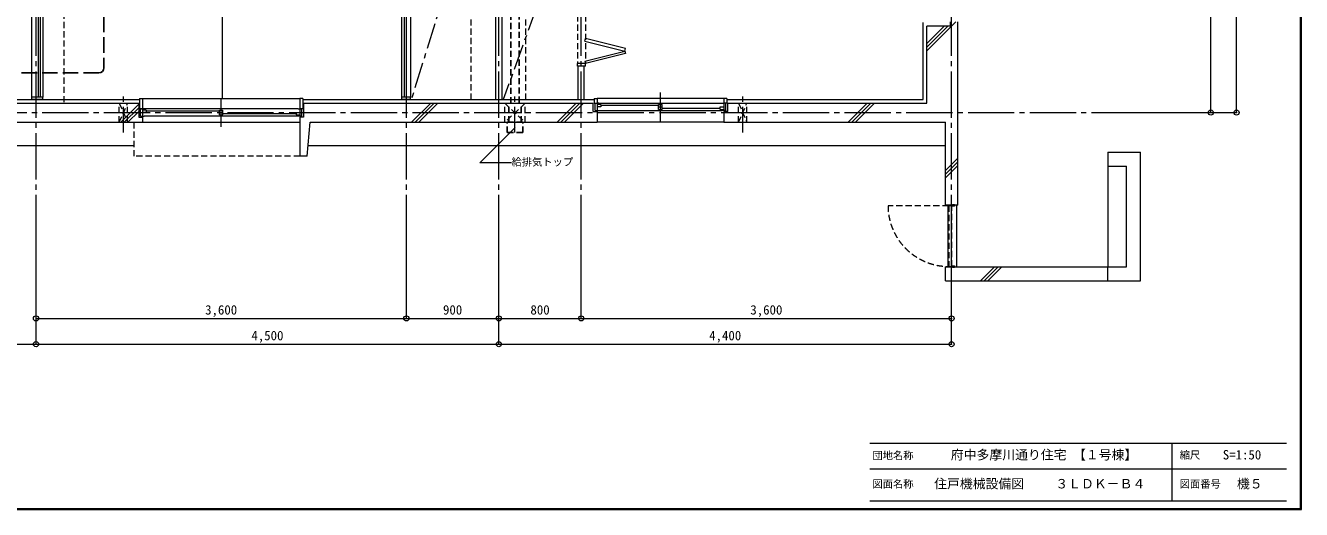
# Model space of a CAD drawing. Units: millimetres at full size, sheet at 1:50. Extents: x -9674 to 9699, y -6794 to 6791.
# Drawn here: x -2704 to 9699, y -6794 to -2093 of the extents above; entities that cross this region are included whole.
import ezdxf
from ezdxf.enums import TextEntityAlignment as Align

# ---------------------------------------------------------------- set-up
doc = ezdxf.new("R2010")
doc.units = ezdxf.units.MM
doc.header["$LTSCALE"] = 50
doc.header["$PDMODE"] = 32
doc.header["$PDSIZE"] = 50
for name, pattern in [('CHAIN1', [8, 5, -1, 1, -1]), ('CHAIN2', [12, 9, -1, 1, -1]), ('DASHED1', [1.8, 1.2, -0.6]), ('DASHED3', [4, 3, -1])]:
    doc.linetypes.add(name, pattern=pattern)
for name, color, linetype, lineweight in [('0-0_図面枠', 7, 'Continuous', 9), ('0-1_タイトル', 7, 'Continuous', 9), ('1-0_芯', 134, 'CHAIN2', 9), ('1-1_躯体', 134, 'Continuous', 9), ('1-2_間仕切', 134, 'Continuous', 9), ('1-3_建具', 134, 'Continuous', 9), ('1-4_仕上げ', 134, 'Continuous', 9), ('1-6_ﾊﾞﾙｺﾆｰ・階段', 134, 'Continuous', 9), ('1-7_その他', 134, 'DASHED1', 9), ('1-8_ハッチ', 134, 'Continuous', 9), ('1-B_寸法', 134, 'Continuous', 9), ('1-C_梁', 134, 'DASHED1', 9), ('2-2', 5, 'DASHED3', 25), ('2-7_その他', 2, 'Continuous', 25), ('2-C', 2, 'DASHED1', 25)]:
    doc.layers.add(name, color=color, linetype=linetype, lineweight=lineweight)
doc.styles.add('ＭＳ ゴシック', font='')
doc.styles.get('ＭＳ ゴシック').set_extended_font_data('MS Gothic')

msp = doc.modelspace()

# ---------------------------------------------------------------- linework, layer by layer
at = {"layer": '0-0_図面枠'}
for p, q in [((9688.35, -6783.35), (9688.35, 6780.85)), ((9690.11, -6785.11), (9690.11, 6782.61)), ((9691.87, -6786.88), (9691.87, 6784.38)), ((9693.64, 6786.14), (9693.64, -6788.64)), ((9695.4, -6790.4), (9695.4, 6787.9)), ((9697.16, -6792.16), (9697.16, 6789.66)), ((-9673.92, -6793.93), (9698.92, -6793.93)), ((-9672.16, -6792.16), (9697.16, -6792.16)), ((-9670.4, -6790.4), (9695.4, -6790.4)), ((9693.64, -6788.64), (-9668.64, -6788.64)), ((-9666.87, -6786.88), (9691.87, -6786.88)), ((-9665.11, -6785.11), (9690.11, -6785.11)), ((-9663.35, -6783.35), (9688.35, -6783.35))]:
    msp.add_line(p, q, dxfattribs=at)
msp.add_lwpolyline([(9698.92, -6793.93), (9698.92, 6791.43), (-9673.92, 6791.43)], dxfattribs=at)
at = {"layer": '0-1_タイトル'}
for p, q in [((5503.35, -6148.35), (7653.35, -6148.35)), ((7653.35, -6148.35), (9553.35, -6148.35)), ((8439.55, -6148.35), (8439.55, -6710.85)), ((5503.35, -6398.35), (9553.35, -6398.35)), ((5503.35, -6710.85), (9553.35, -6710.85))]:
    msp.add_line(p, q, dxfattribs=at)
at = {"layer": '1-0_芯'}
for p, q in [((-2602.5, -4188.13), (-2602.5, 4241.87)), ((1897.5, -4188.13), (1897.5, 4241.87)), ((6297.5, -4188.13), (6297.5, 4241.87)), ((997.5, -4188.13), (997.5, -138.13)), ((2697.5, -4188.13), (2697.5, -138.13)), ((-8542.5, -2938.13), (8067.5, -2938.13))]:
    msp.add_line(p, q, dxfattribs=at)
at = {"layer": '1-1_躯体'}
for p, q in [((6057.5, -2848.13), (6057.5, -2098.11)), ((6287.5, -2098.11), (6057.5, -2098.11)), ((6287.5, -2098.11), (6287.5, -2058.11)), ((6357.5, -3838.13), (6357.5, -2058.11)), ((-3833, -2848.13), (-1602.5, -2848.13)), ((-1602.5, -2848.13), (-1602.5, -2983.13)), ((-2.5, -2848.13), (-2.5, -2983.13)), ((-2.5, -2848.13), (2812.5, -2848.13)), ((2812.5, -2928.13), (2812.5, -2848.13)), ((4122.5, -2928.13), (4122.5, -2848.13)), ((4122.5, -2848.13), (6057.5, -2848.13)), ((2852.5, -2928.13), (2852.5, -3033.13)), ((-3833, -3033.13), (-1567.5, -3033.13)), ((-1602.5, -2983.13), (-1567.5, -2983.13)), ((-1567.5, -2983.13), (-1567.5, -3033.13)), ((-2.5, -2983.13), (-37.5, -2983.13)), ((-37.5, -2983.13), (-37.5, -3363.13)), ((32.5, -3363.13), (62.5, -3033.13)), ((62.5, -3033.13), (2852.5, -3033.13)), ((4082.5, -3033.13), (6237.5, -3033.13)), ((6237.5, -3838.13), (6237.5, -3033.13)), ((32.5, -3363.13), (-37.5, -3363.13)), ((6305, -3838.13), (6237.5, -3838.13)), ((6357.5, -3838.13), (6325, -3838.13)), ((6237.5, -4573.13), (6237.5, -4438.13)), ((6237.5, -4438.13), (6305, -4438.13)), ((6325, -4438.13), (7817.5, -4438.13))]:
    msp.add_line(p, q, dxfattribs=at)
for points in [[(2812.5, -2928.13), (2852.5, -2928.13), (2852.5, -3033.13)], [(4122.5, -2928.13), (4082.5, -2928.13), (4082.5, -3033.13)], [(6237.5, -4573.13), (7817.5, -4573.13), (7817.5, -4438.13)]]:
    msp.add_lwpolyline(points, dxfattribs=at)
at = {"layer": '1-2_間仕切'}
for p, q in [((1867.5, -2813.13), (1867.5, -168.13)), ((1927.5, -2813.13), (1927.5, -778.13)), ((2667.5, -2813.13), (2667.5, -2488.13)), ((2727.5, -2813.13), (2727.5, -2488.13))]:
    msp.add_line(p, q, dxfattribs=at)
at = {"layer": '1-3_建具'}
for p, q in [((-2537.5, -193.13), (-2537.5, -2789.13)), ((952.5, -2789.13), (952.5, -193.13)), ((1037.5, -193.13), (1037.5, -2789.13)), ((-2580, -1919.8), (-2580, -2789.13)), ((-2560, -2789.13), (-2560, -1919.8)), ((975, -1919.8), (975, -2789.13)), ((995, -1919.8), (995, -2789.13)), ((2733.94, -2244.85), (2740, -2220.6)), ((3128.06, -2317.61), (2740, -2220.6)), ((2733.94, -2244.85), (3121.99, -2341.86)), ((3121.99, -2341.86), (3128.06, -2317.61)), ((2740, -2463.13), (2660, -2463.13)), ((2660, -2488.13), (2660, -2463.13)), ((2733.94, -2438.88), (2740, -2463.13)), ((2740, -2488.13), (2740, -2463.13)), ((2740, -2488.13), (2660, -2488.13)), ((-2642.5, -2813.13), (-2642.5, -2789.13)), ((-2537.5, -2813.13), (-2642.5, -2813.13)), ((-2537.5, -2813.13), (-2537.5, -2789.13)), ((-1597.5, -2801.13), (-1597.5, -2903.13)), ((-1597.5, -2801.13), (-1567.5, -2801.13)), ((-1567.5, -2801.13), (-1567.5, -2903.13)), ((-1567.5, -2801.13), (-37.5, -2801.13)), ((-802.5, -3076.61), (-802.5, -2799.65)), ((-37.5, -2801.13), (-37.5, -2903.13)), ((-7.5, -2801.13), (-37.5, -2801.13)), ((-7.5, -2801.13), (-7.5, -2903.13)), ((1037.5, -2789.13), (952.5, -2789.13)), ((952.5, -2813.13), (952.5, -2789.13)), ((1037.5, -2813.13), (952.5, -2813.13)), ((1037.5, -2813.13), (1037.5, -2789.13)), ((2822.5, -2801.13), (2822.5, -2802.16)), ((2822.5, -2801.13), (2822.5, -2848.13)), ((2822.5, -2801.13), (2852.5, -2801.13)), ((2822.5, -2848.13), (2852.5, -2848.13)), ((2832.5, -2918.13), (2832.5, -2848.13)), ((2852.5, -2801.13), (2852.5, -2848.13)), ((4082.5, -2801.13), (2852.5, -2801.13)), ((2852.5, -2848.13), (2852.5, -2918.13)), ((2867.5, -2848.13), (2852.5, -2848.13)), ((2867.5, -2848.13), (4067.5, -2848.13)), ((3467.5, -3021.61), (3467.5, -2744.65)), ((4067.5, -2848.13), (4082.5, -2848.13)), ((4082.5, -2801.13), (4082.5, -2848.13)), ((4112.5, -2801.13), (4082.5, -2801.13)), ((4082.5, -2848.13), (4082.5, -2918.13)), ((4112.5, -2848.13), (4082.5, -2848.13)), ((4102.5, -2918.13), (4102.5, -2848.13)), ((4112.5, -2801.13), (4112.5, -2802.16)), ((4112.5, -2801.13), (4112.5, -2848.13)), ((-1597.5, -2903.13), (-1567.5, -2903.13)), ((-1552.5, -2903.13), (-1587.5, -2903.13)), ((-1587.5, -2973.13), (-1587.5, -2903.13)), ((-1587.5, -2973.13), (-1552.5, -2973.13)), ((-1567.5, -2903.13), (-1567.5, -2973.13)), ((-1532.5, -2914.13), (-1567.5, -2914.13)), ((-1532.5, -2938.13), (-1567.5, -2938.13)), ((-52.5, -2903.13), (-1552.5, -2903.13)), ((-52.5, -2973.13), (-1552.5, -2973.13)), ((-1532.5, -2914.13), (-1532.5, -2938.13)), ((-820, -2926.13), (-1532.5, -2926.13)), ((-820, -2962.13), (-820, -2914.13)), ((-820, -2914.13), (-785, -2914.13)), ((-820, -2938.13), (-785, -2938.13)), ((-72.5, -2950.13), (-785, -2950.13)), ((-72.5, -2938.13), (-72.5, -2962.13)), ((-72.5, -2938.13), (-37.5, -2938.13)), ((-72.5, -2962.13), (-37.5, -2962.13)), ((-52.5, -2903.13), (-17.5, -2903.13)), ((-17.5, -2973.13), (-52.5, -2973.13)), ((-37.5, -2903.13), (-37.5, -2973.13)), ((-7.5, -2903.13), (-37.5, -2903.13)), ((-17.5, -2973.13), (-17.5, -2903.13)), ((2832.5, -2918.13), (2867.5, -2918.13)), ((2887.5, -2859.13), (2852.5, -2859.13)), ((2887.5, -2883.13), (2852.5, -2883.13)), ((2867.5, -2918.13), (4067.5, -2918.13)), ((2887.5, -2859.13), (2887.5, -2883.13)), ((3450, -2871.13), (2887.5, -2871.13)), ((3450, -2907.13), (3450, -2859.13)), ((3450, -2859.13), (3485, -2859.13)), ((3450, -2883.13), (3485, -2883.13)), ((3450, -2907.13), (3485, -2907.13)), ((3485, -2907.13), (3485, -2859.13)), ((3485, -2895.13), (4047.5, -2895.13)), ((4047.5, -2907.13), (4047.5, -2883.13)), ((4047.5, -2883.13), (4082.5, -2883.13)), ((4047.5, -2907.13), (4047.5, -2883.13)), ((4047.5, -2883.13), (4082.5, -2883.13)), ((4047.5, -2907.13), (4082.5, -2907.13)), ((4047.5, -2907.13), (4082.5, -2907.13)), ((4102.5, -2918.13), (4067.5, -2918.13)), ((-1567.5, -3033.13), (-37.5, -3033.13)), ((4082.5, -3033.13), (2852.5, -3033.13)), ((6265, -4438.13), (6265, -3838.13)), ((6305, -3833.13), (6325, -3833.13)), ((6305, -3848.13), (6305, -3833.13)), ((6325, -3833.13), (6325, -3848.13)), ((6345, -3838.13), (6345, -4438.13)), ((6325, -3848.13), (6305, -3848.13))]:
    msp.add_line(p, q, dxfattribs=at)
at = {"layer": '1-3_建具', "linetype": 'DASHED1'}
for p, q in [((2660, -913.13), (2660, -2463.13)), ((2740, -913.13), (2740, -2463.13)), ((-1652.5, -3033.13), (-1652.5, -3363.13)), ((-37.5, -3363.13), (-1652.5, -3363.13)), ((6270, -3843.13), (5680, -3843.13)), ((6270, -3843.13), (6270, -4433.13)), ((6300, -3843.13), (6270, -3843.13)), ((6300, -4433.13), (6300, -3843.13)), ((6270, -4433.13), (6300, -4433.13))]:
    msp.add_line(p, q, dxfattribs=at)
at = {"layer": '1-3_建具'}
for points in [[(-2537.5, -2789.13), (-2642.5, -2789.13), (-2642.5, -193.13)], [(2733.94, -2438.88), (3121.99, -2341.86), (3128.06, -2366.12), (2740, -2463.13)], [(-820, -2962.13), (-785, -2962.13), (-785, -2914.13)]]:
    msp.add_lwpolyline(points, dxfattribs=at)
msp.add_lwpolyline([(6305, -4428.13), (6325, -4428.13), (6325, -4443.13), (6305, -4443.13)], close=True, dxfattribs=at)
at = {"layer": '1-3_建具', "linetype": 'DASHED1'}
msp.add_arc((6270, -3843.13), 590, 180, 270, dxfattribs=at)
at = {"layer": '1-4_仕上げ'}
msp.add_line((-792.5, -1954.8), (-792.5, -2801.13), dxfattribs=at)
at = {"layer": '1-6_ﾊﾞﾙｺﾆｰ・階段'}
for p, q in [((-3907.55, -3258.13), (-1652.5, -3258.13)), ((42.05, -3258.13), (6237.5, -3258.13))]:
    msp.add_line(p, q, dxfattribs=at)
at = {"layer": '1-7_その他', "linetype": 'CHAIN1'}
for p, q in [((1867.5, -168.13), (1045.27, -2813.13)), ((2671.5, -778.13), (1940.08, -2813.13)), ((-1752.5, -3133.13), (-1752.5, -2748.13)), ((2053.37, -3133.13), (2053.37, -2748.13)), ((4267.5, -3133.13), (4267.5, -2748.13))]:
    msp.add_line(p, q, dxfattribs=at)
at = {"layer": '1-7_その他'}
for p, q in [((-1792.5, -3033.13), (-1712.5, -2848.13)), ((-1712.5, -3033.13), (-1712.5, -2848.13)), ((1953.37, -3033.13), (1953.37, -2848.13)), ((2153.37, -2848.13), (1953.37, -3033.13)), ((1953.37, -2848.13), (2153.37, -3033.13)), ((2153.37, -3033.13), (2153.37, -2848.13)), ((4227.5, -3033.13), (4307.5, -2848.13)), ((4227.5, -3033.13), (4227.5, -2848.13))]:
    msp.add_line(p, q, dxfattribs=at)
for points in [[(-1792.5, -3033.13), (-1792.5, -2848.13), (-1712.5, -3033.13)], [(4227.5, -2848.13), (4307.5, -3033.13), (4307.5, -2848.13)]]:
    msp.add_lwpolyline(points, dxfattribs=at)
at = {"layer": '1-8_ハッチ'}
for p, q in [((6022.5, -2813.13), (6022.5, -2065.11)), ((6057.5, -2338.14), (6337.53, -2058.11)), ((6057.5, -2302.78), (6262.17, -2098.11)), ((6057.5, -2267.43), (6226.82, -2098.11)), ((-3868, -2813.13), (-1597.5, -2813.13)), ((-7.5, -2813.13), (2822.5, -2813.13)), ((1049.15, -3033.13), (1234.15, -2848.13)), ((1084.51, -3033.13), (1269.51, -2848.13)), ((1119.87, -3033.13), (1304.87, -2848.13)), ((2463.37, -3033.13), (2648.37, -2848.13)), ((2498.72, -3033.13), (2683.72, -2848.13)), ((2534.08, -3033.13), (2719.08, -2848.13)), ((4112.5, -2813.13), (6022.5, -2813.13)), ((5291.8, -3033.13), (5476.8, -2848.13)), ((5327.15, -3033.13), (5512.15, -2848.13)), ((5362.51, -3033.13), (5547.51, -2848.13)), ((-1779.27, -3033.13), (-1602.5, -2856.36)), ((-1743.92, -3033.13), (-1602.5, -2891.71)), ((-1708.56, -3033.13), (-1602.5, -2927.07)), ((6237.5, -3501.64), (6357.5, -3381.64)), ((6237.5, -3537), (6357.5, -3417)), ((6237.5, -3572.35), (6357.5, -3452.35)), ((6580.22, -4573.13), (6715.22, -4438.13)), ((6615.58, -4573.13), (6750.58, -4438.13)), ((6650.93, -4573.13), (6785.93, -4438.13))]:
    msp.add_line(p, q, dxfattribs=at)
at = {"layer": '1-B_寸法'}
for p, q in [((9067.5, -2938.13), (9067.5, 3241.87)), ((8817.5, -2938.13), (8817.5, -748.13)), ((8067.5, -2938.13), (9067.5, -2938.13)), ((7817.5, -3323.13), (8132.5, -3323.13)), ((8132.5, -4573.13), (8132.5, -3323.13)), ((7817.5, -3458.13), (7997.5, -3458.13)), ((7997.5, -4438.13), (7997.5, -3458.13)), ((-2602.5, -5188.13), (-2602.5, -4188.13)), ((997.5, -4938.13), (997.5, -4188.13)), ((1897.5, -5188.13), (1897.5, -4188.13)), ((2697.5, -4938.13), (2697.5, -4188.13)), ((6297.5, -5188.13), (6297.5, -4188.13)), ((7817.5, -4438.13), (7997.5, -4438.13)), ((7817.5, -4573.13), (8132.5, -4573.13)), ((-2602.5, -4938.13), (997.5, -4938.13)), ((997.5, -4938.13), (1897.5, -4938.13)), ((1897.5, -4938.13), (2697.5, -4938.13)), ((2697.5, -4938.13), (6297.5, -4938.13)), ((-6802.5, -5188.13), (-2602.5, -5188.13)), ((-2602.5, -5188.13), (1897.5, -5188.13)), ((1897.5, -5188.13), (6297.5, -5188.13))]:
    msp.add_line(p, q, dxfattribs=at)
msp.add_lwpolyline([(7817.5, -3323.13), (7817.5, -3458.13), (7817.5, -4438.13)], dxfattribs=at)
for p in [(8817.5, -2938.13), (9067.5, -2938.13), (-2602.5, -4938.13), (997.5, -4938.13), (1897.5, -4938.13), (2697.5, -4938.13), (6297.5, -4938.13), (-2602.5, -5188.13), (1897.5, -5188.13), (6297.5, -5188.13)]:
    msp.add_point(p, dxfattribs=at)
at = {"layer": '1-C_梁'}
for p, q in [((-2332.5, -168.13), (-2332.5, -2848.13)), ((1627.5, -2813.13), (1627.5, -168.13)), ((2157.5, -2813.13), (2157.5, -778.13))]:
    msp.add_line(p, q, dxfattribs=at)
at = {"layer": '2-2'}
for p, q in [((-1942.3, -606.96), (-1942.3, -2504.01)), ((-1992.3, -2554.01), (-4461.96, -2554.01))]:
    msp.add_line(p, q, dxfattribs=at)
at = {"layer": '2-2', "linetype": 'Continuous'}
msp.add_arc((-1992.3, -2504.01), 50, 270, 0, dxfattribs=at)
at = {"layer": '2-7_その他', "color": 7, "lineweight": 9}
for p in [(2055.42, -3083.18), (2019.09, -3427.99)]:
    msp.add_line(p, (1710.61, -3427.99), dxfattribs=at)
at = {"layer": '2-C'}
for p, q in [((2013.37, -2848.13), (2013.37, -534.01)), ((2093.37, -534.01), (2093.37, -2848.13)), ((1993.37, -3033.13), (1993.37, -2848.13)), ((2113.37, -3033.13), (2113.37, -2848.13)), ((1978.37, -3033.13), (2128.37, -3033.13)), ((1978.37, -3133.13), (1978.37, -3033.13)), ((2128.37, -3133.13), (2128.37, -3033.13)), ((1978.37, -3133.13), (2128.37, -3133.13))]:
    msp.add_line(p, q, dxfattribs=at)

# ---------------------------------------------------------------- texts
at = {"layer": '0-1_タイトル', "style": 'ＭＳ ゴシック'}
for s, height, p in [('団地名称', 73.31, (5528.35, -6328.57)), ('府中多摩川通り住宅 【１号棟】', 91.64, (6290.2, -6335.85)), ('縮尺', 73.31, (8514.55, -6323.35)), ('S=1:50', 91.64, (8933.95, -6335.85)), ('図面名称', 73.31, (5528.35, -6604.6)), ('住戸機械設備図', 91.64, (6128.35, -6617.1)), ('３ＬＤＫ－Ｂ４', 91.64, (7305.86, -6617.1)), ('図面番号', 73.31, (8514.55, -6604.6)), ('機５', 91.64, (9071.45, -6617.1))]:
    msp.add_text(s, height=height, dxfattribs=at).set_placement(p, align=Align.BOTTOM_LEFT)
at = {"layer": '1-B_寸法', "style": 'ＭＳ ゴシック'}
for s, p in [('3,600', (-958.75, -4928.13)), ('900', (1353.75, -4928.13)), ('800', (2203.75, -4928.13)), ('3,600', (4341.25, -4928.13)), ('4,500', (-508.75, -5178.13)), ('4,400', (3941.25, -5178.13))]:
    msp.add_text(s, height=91.64, dxfattribs=at).set_placement(p, align=Align.BOTTOM_LEFT)
at = {"layer": '2-7_その他', "color": 7, "style": 'ＭＳ ゴシック'}
msp.add_text('給排気トップ', height=73.31, dxfattribs=at).set_placement((2019.71, -3476.93), align=Align.BOTTOM_LEFT)

doc.saveas('drawing.dxf')
